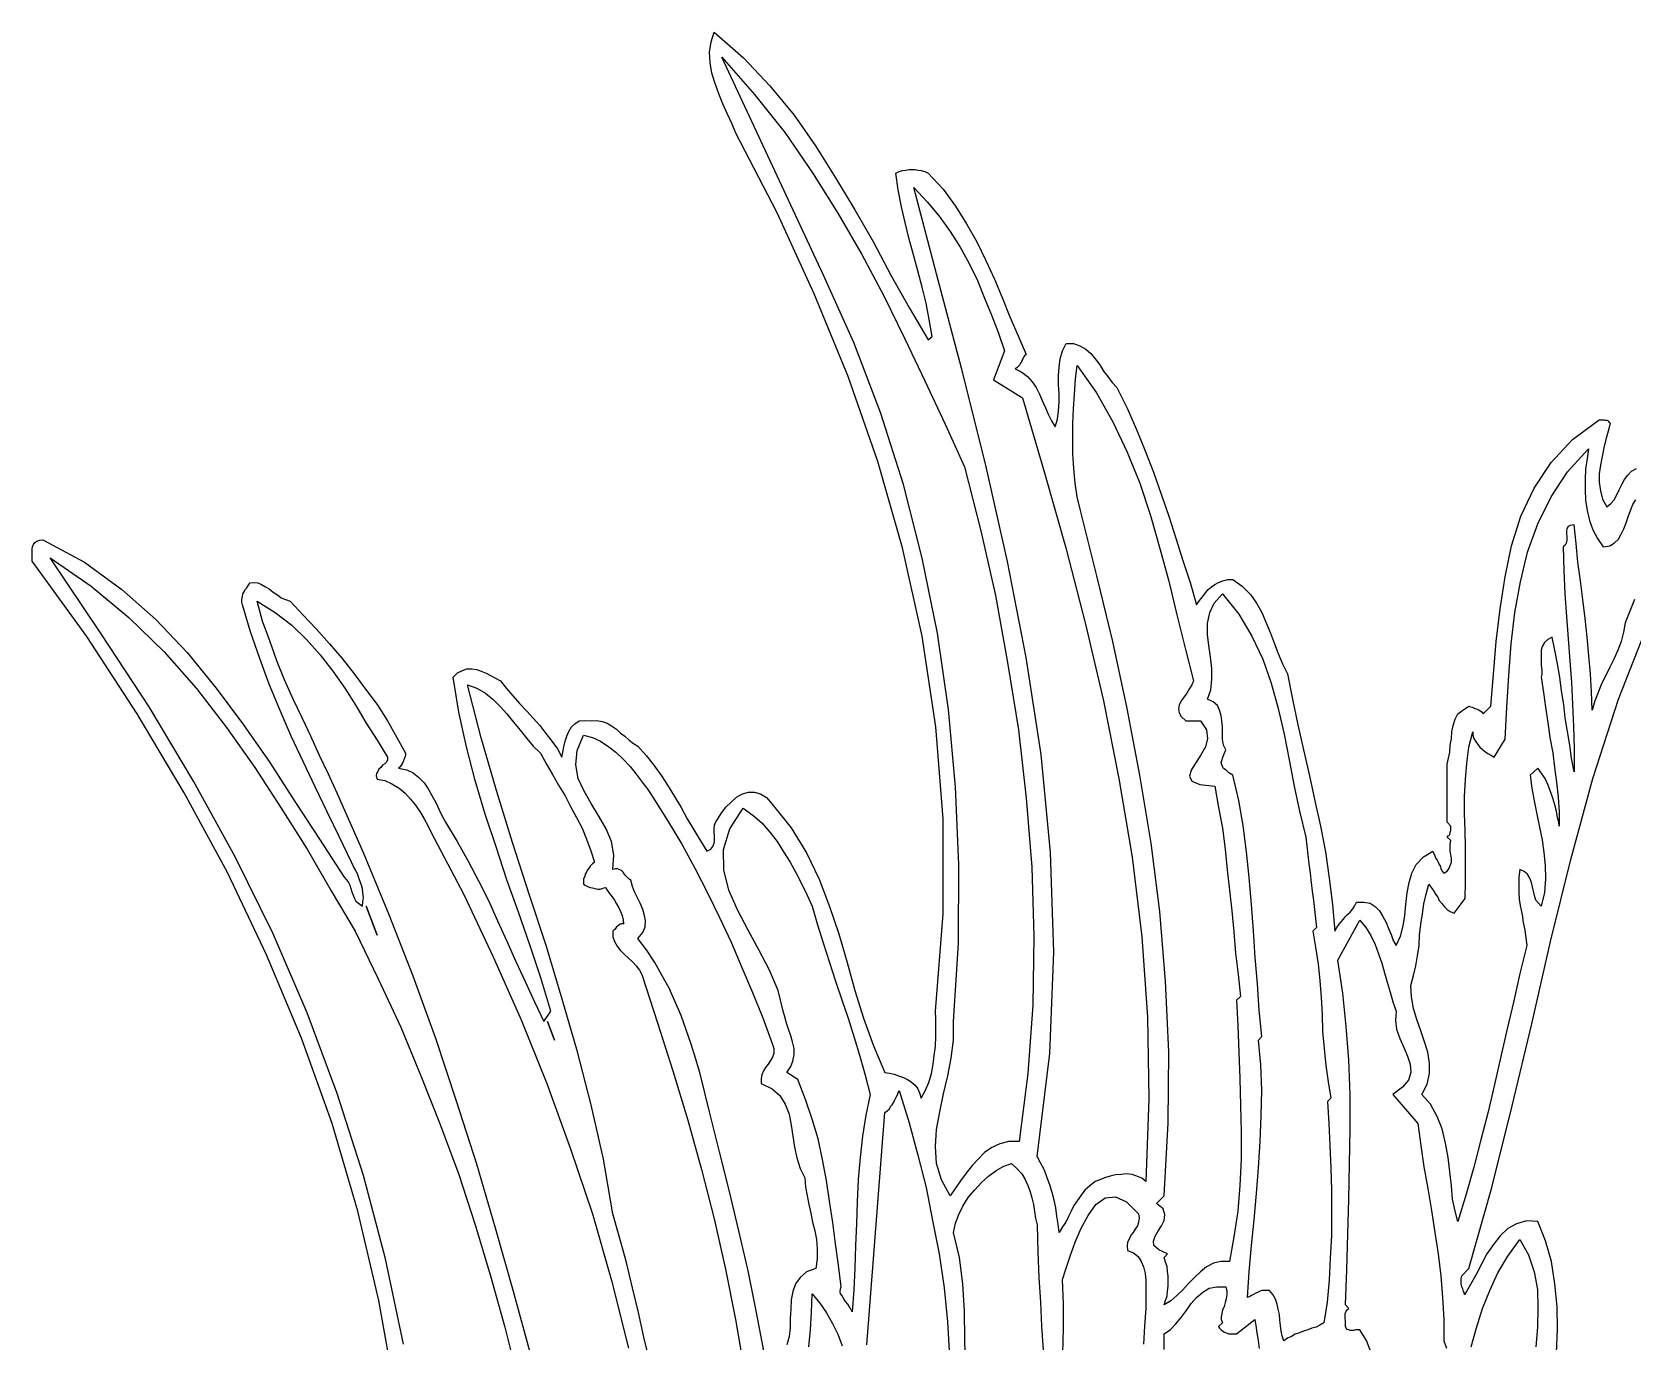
# Model space of a CAD drawing. Extents: x 0.03 to 7.84, y 0.03 to 7.4.
# Drawn here: x 0.37 to 3.292, y 5.011 to 7.403 of the extents above; entities that cross this region are included whole.
import ezdxf

# ---------------------------------------------------------------- set-up
doc = ezdxf.new("R2010")
doc.units = 0
doc.layers.add('1', color=7, linetype='Continuous')

msp = doc.modelspace()

# ---------------------------------------------------------------- linework, layer by layer
for points in [[(1.033, 4.92), (1.003, 5.087), (0.965, 5.25), (0.918, 5.41), (0.862, 5.566), (0.798, 5.718), (0.727, 5.868), (0.648, 6.014), (0.562, 6.158), (0.47, 6.299), (0.37, 6.437), (0.37, 6.442), (0.37, 6.448), (0.37, 6.454), (0.37, 6.459), (0.371, 6.463), (0.373, 6.467), (0.375, 6.471), (0.379, 6.473), (0.384, 6.475), (0.39, 6.476), (0.466, 6.435), (0.534, 6.385), (0.596, 6.33), (0.653, 6.27), (0.706, 6.205), (0.756, 6.138), (0.804, 6.069), (0.85, 5.998), (0.895, 5.929), (0.94, 5.86), (0.944, 5.855), (0.948, 5.85), (0.95, 5.845), (0.952, 5.839), (0.954, 5.833), (0.956, 5.827), (0.958, 5.822), (0.961, 5.816), (0.966, 5.812), (0.973, 5.807), (0.974, 5.815), (0.975, 5.822), (0.974, 5.831), (0.973, 5.839), (0.971, 5.847), (0.968, 5.855), (0.965, 5.864), (0.961, 5.872), (0.957, 5.879), (0.953, 5.887), (0.931, 5.933), (0.909, 5.979), (0.887, 6.025), (0.865, 6.071), (0.843, 6.117), (0.823, 6.164), (0.803, 6.212), (0.786, 6.259), (0.769, 6.308), (0.754, 6.357), (0.753, 6.362), (0.753, 6.367), (0.754, 6.372), (0.755, 6.377), (0.757, 6.381), (0.759, 6.385), (0.762, 6.388), (0.764, 6.391), (0.766, 6.394), (0.768, 6.397), (0.775, 6.398), (0.782, 6.397), (0.789, 6.394), (0.796, 6.39), (0.803, 6.386), (0.81, 6.38), (0.818, 6.375), (0.825, 6.37), (0.833, 6.367), (0.841, 6.364), (0.865, 6.338), (0.889, 6.313), (0.913, 6.286), (0.936, 6.259), (0.958, 6.231), (0.979, 6.203), (1, 6.175), (1.019, 6.145), (1.036, 6.115), (1.052, 6.086), (1.052, 6.083), (1.051, 6.08), (1.05, 6.077), (1.049, 6.074), (1.048, 6.072), (1.047, 6.069), (1.045, 6.066), (1.044, 6.064), (1.042, 6.061), (1.039, 6.059), (1.054, 6.056), (1.066, 6.05), (1.076, 6.042), (1.086, 6.032), (1.093, 6.021), (1.1, 6.009), (1.107, 5.996), (1.113, 5.983), (1.119, 5.971), (1.125, 5.96), (1.146, 5.925), (1.166, 5.889), (1.185, 5.853), (1.203, 5.817), (1.22, 5.78), (1.237, 5.743), (1.253, 5.706), (1.27, 5.669), (1.287, 5.632), (1.304, 5.596), (1.317, 5.615), (1.299, 5.676), (1.279, 5.736), (1.258, 5.796), (1.237, 5.855), (1.217, 5.915), (1.197, 5.975), (1.179, 6.036), (1.163, 6.098), (1.149, 6.161), (1.139, 6.225), (1.147, 6.233), (1.156, 6.237), (1.164, 6.24), (1.173, 6.24), (1.182, 6.239), (1.19, 6.236), (1.199, 6.232), (1.207, 6.228), (1.216, 6.223), (1.225, 6.218), (1.236, 6.204), (1.248, 6.191), (1.26, 6.177), (1.273, 6.163), (1.285, 6.15), (1.297, 6.137), (1.308, 6.122), (1.319, 6.108), (1.329, 6.094), (1.337, 6.079), (1.339, 6.088), (1.341, 6.098), (1.343, 6.108), (1.346, 6.117), (1.35, 6.126), (1.355, 6.134), (1.361, 6.14), (1.369, 6.145), (1.378, 6.146), (1.39, 6.145), (1.401, 6.146), (1.411, 6.144), (1.42, 6.141), (1.428, 6.136), (1.437, 6.13), (1.444, 6.123), (1.452, 6.117), (1.46, 6.11), (1.468, 6.104), (1.476, 6.099), (1.491, 6.082), (1.505, 6.064), (1.519, 6.045), (1.531, 6.026), (1.543, 6.007), (1.555, 5.987), (1.566, 5.966), (1.578, 5.946), (1.59, 5.926), (1.602, 5.907), (1.609, 5.911), (1.613, 5.916), (1.615, 5.922), (1.616, 5.928), (1.616, 5.935), (1.615, 5.942), (1.615, 5.949), (1.616, 5.955), (1.618, 5.961), (1.622, 5.966), (1.629, 5.978), (1.637, 5.988), (1.646, 5.997), (1.656, 6.006), (1.667, 6.012), (1.678, 6.015), (1.689, 6.015), (1.7, 6.012), (1.711, 6.005), (1.721, 5.993), (1.756, 5.95), (1.784, 5.904), (1.807, 5.856), (1.826, 5.806), (1.843, 5.756), (1.858, 5.704), (1.872, 5.653), (1.888, 5.602), (1.906, 5.552), (1.927, 5.503), (1.935, 5.502), (1.944, 5.5), (1.952, 5.497), (1.961, 5.494), (1.968, 5.49), (1.975, 5.486), (1.982, 5.48), (1.987, 5.473), (1.99, 5.466), (1.993, 5.456), (2.001, 5.471), (2.007, 5.485), (2.012, 5.501), (2.015, 5.518), (2.017, 5.534), (2.019, 5.551), (2.02, 5.568), (2.02, 5.584), (2.02, 5.6), (2.019, 5.615), (2.033, 5.793), (2.033, 5.966), (2.02, 6.134), (1.995, 6.3), (1.959, 6.461), (1.914, 6.619), (1.86, 6.774), (1.798, 6.925), (1.73, 7.073), (1.655, 7.218), (1.648, 7.235), (1.639, 7.254), (1.631, 7.272), (1.624, 7.29), (1.617, 7.309), (1.611, 7.328), (1.608, 7.347), (1.607, 7.366), (1.61, 7.385), (1.615, 7.403), (1.669, 7.356), (1.717, 7.305), (1.761, 7.251), (1.8, 7.195), (1.837, 7.137), (1.872, 7.078), (1.906, 7.019), (1.938, 6.959), (1.972, 6.899), (2.006, 6.841)], [(2.006, 6.841), (2.013, 6.847), (2.008, 6.878), (2.002, 6.908), (1.995, 6.937), (1.987, 6.967), (1.979, 6.996), (1.971, 7.025), (1.964, 7.055), (1.957, 7.084), (1.951, 7.115), (1.947, 7.145), (1.953, 7.148), (1.959, 7.15), (1.965, 7.151), (1.971, 7.152), (1.976, 7.152), (1.982, 7.152), (1.987, 7.151), (1.993, 7.15), (2, 7.148), (2.006, 7.145), (2.033, 7.116), (2.056, 7.085), (2.076, 7.053), (2.095, 7.02), (2.111, 6.986), (2.127, 6.952), (2.141, 6.918), (2.155, 6.883), (2.17, 6.848), (2.185, 6.814), (2.182, 6.812), (2.18, 6.809), (2.179, 6.806), (2.177, 6.803), (2.176, 6.8), (2.174, 6.798), (2.173, 6.795), (2.17, 6.792), (2.168, 6.79), (2.165, 6.788), (2.177, 6.782), (2.187, 6.774), (2.196, 6.764), (2.203, 6.754), (2.209, 6.742), (2.214, 6.73), (2.22, 6.717), (2.225, 6.705), (2.231, 6.693), (2.238, 6.682), (2.242, 6.696), (2.244, 6.711), (2.245, 6.727), (2.245, 6.743), (2.244, 6.759), (2.244, 6.776), (2.245, 6.791), (2.247, 6.806), (2.251, 6.821), (2.258, 6.834), (2.271, 6.834), (2.283, 6.83), (2.294, 6.824), (2.303, 6.816), (2.311, 6.806), (2.319, 6.795), (2.326, 6.784), (2.334, 6.774), (2.342, 6.763), (2.35, 6.754), (2.369, 6.716), (2.386, 6.677), (2.402, 6.638), (2.417, 6.599), (2.431, 6.559), (2.445, 6.519), (2.458, 6.479), (2.471, 6.438), (2.484, 6.398), (2.496, 6.357), (2.501, 6.365), (2.507, 6.372), (2.512, 6.379), (2.517, 6.385), (2.523, 6.39), (2.529, 6.394), (2.536, 6.398), (2.544, 6.401), (2.553, 6.403), (2.562, 6.403), (2.579, 6.391), (2.594, 6.376), (2.605, 6.36), (2.615, 6.343), (2.623, 6.324), (2.631, 6.305), (2.638, 6.286), (2.645, 6.268), (2.653, 6.249), (2.662, 6.231), (2.671, 6.185), (2.681, 6.138), (2.691, 6.092), (2.702, 6.045), (2.712, 5.999), (2.722, 5.953), (2.731, 5.906), (2.738, 5.858), (2.744, 5.81), (2.748, 5.761), (2.752, 5.768), (2.756, 5.774), (2.76, 5.778), (2.764, 5.783), (2.768, 5.788), (2.772, 5.792), (2.776, 5.796), (2.781, 5.802), (2.784, 5.807), (2.788, 5.814), (2.801, 5.814), (2.813, 5.812), (2.822, 5.806), (2.83, 5.798), (2.836, 5.788), (2.842, 5.777), (2.846, 5.766), (2.851, 5.755), (2.855, 5.744), (2.86, 5.735), (2.868, 5.752), (2.873, 5.771), (2.876, 5.79), (2.878, 5.81), (2.88, 5.831), (2.884, 5.85), (2.889, 5.867), (2.897, 5.883), (2.91, 5.897), (2.927, 5.907), (2.929, 5.903), (2.931, 5.899), (2.932, 5.895), (2.935, 5.891), (2.937, 5.887), (2.939, 5.883), (2.941, 5.879), (2.942, 5.875), (2.944, 5.871), (2.947, 5.867), (2.953, 5.871), (2.957, 5.876), (2.959, 5.881), (2.961, 5.887), (2.961, 5.894), (2.96, 5.901), (2.959, 5.907), (2.959, 5.914), (2.959, 5.92), (2.96, 5.927), (2.953, 5.933), (2.955, 5.935), (2.957, 5.936), (2.958, 5.938), (2.959, 5.94), (2.959, 5.942), (2.96, 5.945), (2.96, 5.947), (2.96, 5.95), (2.96, 5.953), (2.953, 5.96), (2.953, 5.968), (2.953, 5.978), (2.953, 5.988), (2.953, 5.999), (2.953, 6.009), (2.953, 6.021), (2.953, 6.032), (2.953, 6.044), (2.953, 6.055), (2.953, 6.066), (2.956, 6.077), (2.958, 6.088), (2.959, 6.101), (2.961, 6.113), (2.962, 6.125), (2.964, 6.137), (2.968, 6.148), (2.973, 6.158), (2.982, 6.165), (2.993, 6.172), (2.996, 6.171), (2.999, 6.17), (3.002, 6.169), (3.004, 6.168), (3.007, 6.167), (3.01, 6.166), (3.012, 6.165), (3.015, 6.163), (3.017, 6.161), (3.019, 6.158), (3.033, 6.172), (3.038, 6.23), (3.043, 6.29), (3.05, 6.35), (3.059, 6.408), (3.071, 6.465), (3.088, 6.519), (3.112, 6.57), (3.143, 6.617), (3.182, 6.659), (3.231, 6.695), (3.234, 6.695), (3.237, 6.695), (3.24, 6.695), (3.242, 6.694), (3.245, 6.694), (3.247, 6.693), (3.248, 6.692), (3.25, 6.69), (3.251, 6.688), (3.247, 6.674), (3.243, 6.659), (3.239, 6.644), (3.236, 6.628), (3.233, 6.612), (3.231, 6.596), (3.231, 6.581), (3.233, 6.565), (3.237, 6.55), (3.245, 6.536), (3.252, 6.542), (3.258, 6.549), (3.263, 6.558), (3.267, 6.567), (3.272, 6.577), (3.277, 6.586), (3.283, 6.594), (3.29, 6.601), (3.299, 6.606)]]:
    msp.add_lwpolyline(points)
at = {"layer": '1'}
for points in [[(2.072, 6.609), (2.102, 6.492), (2.129, 6.374), (2.151, 6.252), (2.171, 6.129), (2.185, 6.004), (2.195, 5.878), (2.199, 5.752), (2.197, 5.626), (2.188, 5.501), (2.172, 5.377), (2.153, 5.377), (2.137, 5.373), (2.122, 5.366), (2.109, 5.357), (2.097, 5.345), (2.086, 5.333), (2.075, 5.319), (2.065, 5.305), (2.055, 5.291), (2.046, 5.278), (2.03, 5.307), (2.021, 5.337), (2.019, 5.368), (2.021, 5.399), (2.027, 5.431), (2.034, 5.464), (2.042, 5.497), (2.048, 5.529), (2.052, 5.562), (2.052, 5.596), (2.061, 5.739), (2.062, 5.883), (2.056, 6.025), (2.043, 6.166), (2.023, 6.305), (1.995, 6.442), (1.961, 6.577), (1.919, 6.708), (1.87, 6.836), (1.814, 6.96), (1.629, 7.357), (1.689, 7.289), (1.745, 7.219), (1.795, 7.146), (1.841, 7.072), (1.885, 6.997), (1.925, 6.921), (1.963, 6.843), (2, 6.766), (2.037, 6.687), (2.072, 6.609)], [(2.145, 6.821), (2.125, 6.768), (2.178, 6.735), (2.218, 6.598), (2.257, 6.461), (2.293, 6.322), (2.326, 6.182), (2.354, 6.04), (2.378, 5.896), (2.396, 5.751), (2.406, 5.604), (2.409, 5.455), (2.403, 5.304), (2.396, 5.31), (2.387, 5.314), (2.378, 5.317), (2.368, 5.318), (2.358, 5.317), (2.348, 5.316), (2.338, 5.314), (2.328, 5.311), (2.319, 5.307), (2.311, 5.304), (2.301, 5.296), (2.292, 5.288), (2.285, 5.279), (2.278, 5.269), (2.272, 5.26), (2.267, 5.25), (2.262, 5.24), (2.257, 5.23), (2.251, 5.221), (2.245, 5.211), (2.243, 5.226), (2.241, 5.241), (2.239, 5.256), (2.236, 5.27), (2.232, 5.284), (2.228, 5.298), (2.223, 5.311), (2.218, 5.325), (2.211, 5.338), (2.205, 5.35), (2.228, 5.538), (2.235, 5.723), (2.229, 5.905), (2.212, 6.084), (2.185, 6.261), (2.151, 6.436), (2.112, 6.609), (2.069, 6.78), (2.024, 6.95), (1.98, 7.119), (2.004, 7.093), (2.026, 7.067), (2.046, 7.039), (2.064, 7.01), (2.081, 6.98), (2.096, 6.949), (2.109, 6.917), (2.122, 6.885), (2.134, 6.853), (2.145, 6.821)], [(2.49, 6.218), (2.487, 6.211), (2.483, 6.204), (2.478, 6.196), (2.473, 6.189), (2.468, 6.182), (2.464, 6.174), (2.463, 6.167), (2.464, 6.16), (2.468, 6.153), (2.476, 6.145), (2.503, 6.145), (2.514, 6.129), (2.516, 6.113), (2.512, 6.098), (2.503, 6.082), (2.494, 6.068), (2.486, 6.055), (2.483, 6.044), (2.487, 6.035), (2.502, 6.029), (2.529, 6.026), (2.536, 5.987), (2.543, 5.949), (2.548, 5.911), (2.552, 5.873), (2.556, 5.836), (2.56, 5.798), (2.564, 5.76), (2.567, 5.721), (2.572, 5.682), (2.576, 5.642), (2.569, 5.635), (2.571, 5.588), (2.573, 5.54), (2.575, 5.492), (2.576, 5.443), (2.577, 5.394), (2.577, 5.345), (2.575, 5.297), (2.571, 5.25), (2.564, 5.203), (2.556, 5.158), (2.54, 5.158), (2.527, 5.155), (2.514, 5.148), (2.503, 5.139), (2.492, 5.129), (2.481, 5.118), (2.471, 5.106), (2.46, 5.096), (2.449, 5.086), (2.437, 5.079), (2.439, 5.087), (2.442, 5.095), (2.443, 5.104), (2.444, 5.113), (2.444, 5.122), (2.444, 5.131), (2.443, 5.14), (2.442, 5.149), (2.439, 5.157), (2.437, 5.165), (2.443, 5.172), (2.427, 5.179), (2.418, 5.187), (2.417, 5.195), (2.42, 5.204), (2.425, 5.213), (2.432, 5.223), (2.437, 5.233), (2.438, 5.244), (2.435, 5.254), (2.423, 5.264), (2.437, 5.278), (2.444, 5.411), (2.445, 5.541), (2.439, 5.67), (2.429, 5.797), (2.413, 5.922), (2.392, 6.046), (2.369, 6.168), (2.343, 6.29), (2.314, 6.41), (2.284, 6.529), (2.278, 6.554), (2.274, 6.579), (2.272, 6.606), (2.27, 6.633), (2.27, 6.66), (2.27, 6.688), (2.271, 6.715), (2.273, 6.742), (2.275, 6.769), (2.278, 6.794), (2.313, 6.744), (2.343, 6.691), (2.369, 6.636), (2.392, 6.579), (2.412, 6.52), (2.429, 6.46), (2.445, 6.4), (2.46, 6.339), (2.475, 6.278), (2.49, 6.218)], [(3.295, 6.367), (3.278, 6.324), (3.275, 6.307), (3.271, 6.29), (3.265, 6.274), (3.258, 6.259), (3.25, 6.243), (3.243, 6.228), (3.235, 6.213), (3.229, 6.197), (3.223, 6.182), (3.218, 6.165), (3.217, 6.198), (3.215, 6.231), (3.212, 6.264), (3.209, 6.298), (3.205, 6.332), (3.201, 6.367), (3.197, 6.401), (3.192, 6.435), (3.189, 6.469), (3.185, 6.503), (3.178, 6.502), (3.174, 6.5), (3.172, 6.496), (3.171, 6.492), (3.171, 6.487), (3.172, 6.481), (3.172, 6.476), (3.171, 6.471), (3.169, 6.466), (3.165, 6.463), (3.166, 6.42), (3.168, 6.377), (3.171, 6.336), (3.174, 6.295), (3.177, 6.255), (3.18, 6.215), (3.182, 6.175), (3.184, 6.135), (3.185, 6.094), (3.185, 6.052), (3.18, 6.077), (3.177, 6.101), (3.173, 6.126), (3.169, 6.151), (3.166, 6.175), (3.162, 6.2), (3.159, 6.225), (3.155, 6.249), (3.15, 6.274), (3.145, 6.298), (3.137, 6.294), (3.131, 6.288), (3.127, 6.281), (3.125, 6.274), (3.125, 6.264), (3.125, 6.255), (3.125, 6.247), (3.126, 6.238), (3.126, 6.23), (3.125, 6.225), (3.129, 6.197), (3.133, 6.17), (3.137, 6.142), (3.141, 6.115), (3.146, 6.087), (3.149, 6.06), (3.153, 6.033), (3.156, 6.006), (3.158, 5.979), (3.158, 5.953), (3.157, 5.96), (3.155, 5.969), (3.153, 5.98), (3.15, 5.992), (3.146, 6.004), (3.142, 6.016), (3.137, 6.029), (3.132, 6.04), (3.125, 6.05), (3.119, 6.059), (3.105, 6.046), (3.108, 6.022), (3.112, 5.999), (3.117, 5.975), (3.122, 5.951), (3.127, 5.928), (3.13, 5.905), (3.132, 5.881), (3.133, 5.857), (3.131, 5.832), (3.125, 5.807), (3.12, 5.812), (3.115, 5.818), (3.113, 5.826), (3.111, 5.834), (3.109, 5.842), (3.107, 5.85), (3.104, 5.858), (3.1, 5.865), (3.094, 5.87), (3.086, 5.874), (3.084, 5.86), (3.084, 5.847), (3.084, 5.833), (3.085, 5.819), (3.087, 5.805), (3.09, 5.791), (3.092, 5.777), (3.095, 5.763), (3.097, 5.749), (3.099, 5.735), (3.086, 5.684), (3.075, 5.634), (3.063, 5.583), (3.051, 5.532), (3.04, 5.481), (3.028, 5.431), (3.015, 5.38), (3.002, 5.33), (2.988, 5.281), (2.973, 5.231), (2.968, 5.25), (2.963, 5.272), (2.961, 5.296), (2.958, 5.322), (2.955, 5.348), (2.95, 5.374), (2.944, 5.4), (2.935, 5.423), (2.923, 5.445), (2.907, 5.463), (2.917, 5.482), (2.921, 5.501), (2.921, 5.52), (2.918, 5.54), (2.912, 5.559), (2.905, 5.579), (2.898, 5.6), (2.892, 5.62), (2.888, 5.641), (2.887, 5.662), (2.892, 5.68), (2.896, 5.698), (2.899, 5.716), (2.902, 5.735), (2.903, 5.754), (2.905, 5.774), (2.908, 5.793), (2.911, 5.811), (2.915, 5.829), (2.92, 5.847), (2.924, 5.841), (2.928, 5.836), (2.932, 5.829), (2.936, 5.823), (2.939, 5.817), (2.944, 5.811), (2.948, 5.806), (2.953, 5.801), (2.959, 5.797), (2.966, 5.794), (2.986, 5.821), (2.987, 5.851), (2.987, 5.882), (2.987, 5.914), (2.986, 5.945), (2.985, 5.976), (2.985, 6.007), (2.987, 6.038), (2.989, 6.068), (2.993, 6.097), (3, 6.125), (3, 6.119), (3.002, 6.113), (3.005, 6.108), (3.009, 6.102), (3.013, 6.097), (3.018, 6.093), (3.024, 6.088), (3.029, 6.085), (3.034, 6.082), (3.039, 6.079), (3.059, 6.112), (3.062, 6.17), (3.066, 6.228), (3.07, 6.286), (3.077, 6.343), (3.087, 6.399), (3.1, 6.453), (3.119, 6.505), (3.143, 6.554), (3.173, 6.6), (3.211, 6.642), (3.209, 6.624), (3.206, 6.605), (3.205, 6.586), (3.205, 6.567), (3.206, 6.548), (3.209, 6.529), (3.213, 6.511), (3.219, 6.494), (3.228, 6.478), (3.238, 6.463), (3.25, 6.465), (3.259, 6.47), (3.266, 6.477), (3.271, 6.486), (3.276, 6.496), (3.28, 6.507), (3.284, 6.518), (3.288, 6.529), (3.292, 6.54), (3.298, 6.549)], [(1.048, 5.007), (1.015, 5.163), (0.975, 5.315), (0.927, 5.465), (0.872, 5.612), (0.81, 5.756), (0.741, 5.897), (0.665, 6.035), (0.584, 6.171), (0.496, 6.304), (0.403, 6.443), (0.478, 6.391), (0.547, 6.334), (0.611, 6.271), (0.67, 6.204), (0.725, 6.133), (0.777, 6.06), (0.825, 5.986), (0.872, 5.911), (0.916, 5.835), (0.96, 5.761)], [(2.695, 5.933), (2.697, 5.917), (2.699, 5.9), (2.701, 5.884), (2.703, 5.867), (2.705, 5.85), (2.707, 5.834), (2.709, 5.817), (2.711, 5.801), (2.713, 5.784), (2.715, 5.768), (2.708, 5.761), (2.713, 5.732), (2.718, 5.701), (2.721, 5.671), (2.723, 5.64), (2.725, 5.609), (2.726, 5.578), (2.729, 5.547), (2.732, 5.516), (2.736, 5.486), (2.741, 5.456), (2.735, 5.45), (2.737, 5.41), (2.739, 5.37), (2.741, 5.329), (2.742, 5.288), (2.742, 5.246), (2.742, 5.205), (2.74, 5.164), (2.738, 5.124), (2.734, 5.084), (2.728, 5.046), (2.721, 5.042), (2.714, 5.038), (2.706, 5.036), (2.699, 5.033), (2.691, 5.031), (2.684, 5.028), (2.676, 5.025), (2.669, 5.021), (2.662, 5.018), (2.655, 5.013), (2.652, 5.022), (2.65, 5.031), (2.649, 5.041), (2.648, 5.051), (2.647, 5.061), (2.645, 5.071), (2.643, 5.08), (2.64, 5.089), (2.635, 5.098), (2.629, 5.105), (2.624, 5.105), (2.62, 5.105), (2.615, 5.105), (2.611, 5.103), (2.608, 5.102), (2.604, 5.1), (2.6, 5.098), (2.596, 5.096), (2.593, 5.094), (2.589, 5.092), (2.592, 5.139), (2.596, 5.187), (2.601, 5.234), (2.605, 5.282), (2.609, 5.329), (2.612, 5.377), (2.614, 5.424), (2.615, 5.471), (2.613, 5.517), (2.609, 5.562), (2.615, 5.569), (2.61, 5.617), (2.607, 5.665), (2.603, 5.713), (2.6, 5.762), (2.596, 5.81), (2.592, 5.859), (2.587, 5.906), (2.581, 5.954), (2.573, 6), (2.562, 6.046), (2.555, 6.05), (2.55, 6.055), (2.545, 6.058), (2.543, 6.062), (2.542, 6.065), (2.541, 6.069), (2.542, 6.073), (2.544, 6.079), (2.546, 6.085), (2.549, 6.092), (2.545, 6.101), (2.543, 6.112), (2.543, 6.122), (2.543, 6.134), (2.542, 6.145), (2.541, 6.155), (2.538, 6.165), (2.534, 6.173), (2.526, 6.18), (2.516, 6.185), (2.522, 6.202), (2.524, 6.221), (2.524, 6.241), (2.521, 6.262), (2.518, 6.283), (2.516, 6.303), (2.516, 6.323), (2.52, 6.343), (2.528, 6.36), (2.543, 6.377), (2.573, 6.34), (2.597, 6.3), (2.617, 6.258), (2.632, 6.214), (2.645, 6.168), (2.656, 6.121), (2.665, 6.074), (2.674, 6.026), (2.684, 5.98), (2.695, 5.933)], [(1.281, 4.985), (1.249, 5.103), (1.216, 5.219), (1.182, 5.336), (1.145, 5.451), (1.107, 5.565), (1.066, 5.679), (1.022, 5.791), (0.976, 5.903), (0.927, 6.013), (0.911, 6.048), (0.895, 6.082), (0.879, 6.117), (0.863, 6.151), (0.847, 6.185), (0.831, 6.22), (0.817, 6.255), (0.804, 6.291), (0.791, 6.327), (0.781, 6.364), (0.814, 6.343), (0.844, 6.32), (0.871, 6.294), (0.896, 6.266), (0.919, 6.236), (0.941, 6.205), (0.961, 6.173), (0.98, 6.141), (1, 6.11), (1.019, 6.079)], [(3.153, 4.991), (3.155, 5.034), (3.154, 5.076), (3.15, 5.117), (3.144, 5.158), (3.133, 5.196), (3.119, 5.231), (3.098, 5.232), (3.08, 5.227), (3.064, 5.218), (3.05, 5.205), (3.038, 5.189), (3.026, 5.172), (3.016, 5.153), (3.006, 5.134), (2.996, 5.116), (2.986, 5.099), (2.986, 5.098), (2.985, 5.098), (2.985, 5.1), (2.983, 5.103), (2.982, 5.108), (2.98, 5.112), (2.979, 5.117), (2.979, 5.122), (2.979, 5.127), (2.98, 5.132), (2.993, 5.145), (3.035, 5.293), (3.072, 5.442), (3.108, 5.592), (3.142, 5.742), (3.179, 5.892), (3.219, 6.04), (3.266, 6.185), (3.322, 6.327)], [(1.498, 4.975), (1.487, 5.02), (1.477, 5.065), (1.466, 5.11), (1.455, 5.156), (1.443, 5.2), (1.43, 5.245), (1.413, 5.345), (1.391, 5.444), (1.366, 5.541), (1.338, 5.637), (1.309, 5.733), (1.278, 5.827), (1.247, 5.923), (1.218, 6.018), (1.19, 6.114), (1.165, 6.211), (1.182, 6.205), (1.198, 6.196), (1.212, 6.184), (1.225, 6.171), (1.237, 6.158), (1.249, 6.143), (1.261, 6.128), (1.273, 6.113), (1.285, 6.099), (1.298, 6.086)], [(1.706, 4.995), (1.692, 5.068), (1.677, 5.141), (1.66, 5.214), (1.643, 5.286), (1.625, 5.358), (1.607, 5.431), (1.589, 5.503), (1.581, 5.529), (1.573, 5.555), (1.564, 5.581), (1.555, 5.607), (1.544, 5.632), (1.533, 5.657), (1.52, 5.681), (1.507, 5.704), (1.492, 5.727), (1.476, 5.748), (1.485, 5.759), (1.489, 5.769), (1.49, 5.78), (1.488, 5.79), (1.485, 5.801), (1.48, 5.812), (1.475, 5.822), (1.47, 5.833), (1.466, 5.843), (1.463, 5.854), (1.46, 5.856), (1.457, 5.859), (1.454, 5.862), (1.451, 5.866), (1.449, 5.869), (1.446, 5.872), (1.442, 5.874), (1.439, 5.875), (1.435, 5.875), (1.43, 5.874), (1.432, 5.9), (1.428, 5.925), (1.418, 5.948), (1.405, 5.971), (1.391, 5.994), (1.378, 6.017), (1.367, 6.04), (1.363, 6.065), (1.365, 6.091), (1.377, 6.119), (1.393, 6.115), (1.408, 6.108), (1.423, 6.098), (1.436, 6.088), (1.449, 6.075), (1.462, 6.062), (1.473, 6.048), (1.484, 6.033), (1.494, 6.02), (1.503, 6.006)], [(1.019, 6.079), (1.019, 6.074), (1.017, 6.07), (1.014, 6.067), (1.01, 6.064), (1.007, 6.06), (1.003, 6.057), (1.001, 6.053), (0.999, 6.049), (0.998, 6.045), (1, 6.039), (1.014, 6.036), (1.027, 6.03), (1.04, 6.022), (1.051, 6.013), (1.061, 6.002), (1.07, 5.991), (1.079, 5.978), (1.086, 5.966), (1.093, 5.953), (1.099, 5.94), (1.158, 5.828), (1.212, 5.714), (1.263, 5.599), (1.31, 5.483), (1.353, 5.364), (1.393, 5.245), (1.428, 5.123), (1.459, 5)], [(1.298, 6.086), (1.309, 6.066), (1.32, 6.047), (1.331, 6.028), (1.343, 6.008), (1.353, 5.989), (1.364, 5.969), (1.374, 5.949), (1.382, 5.929), (1.39, 5.908), (1.397, 5.887), (1.393, 5.884), (1.389, 5.88), (1.387, 5.877), (1.384, 5.873), (1.382, 5.869), (1.38, 5.865), (1.379, 5.861), (1.377, 5.857), (1.377, 5.852), (1.377, 5.847), (1.38, 5.845), (1.384, 5.843), (1.389, 5.841), (1.393, 5.84), (1.398, 5.839), (1.403, 5.838), (1.407, 5.838), (1.411, 5.839), (1.414, 5.84), (1.417, 5.841), (1.42, 5.836), (1.424, 5.83), (1.429, 5.824), (1.433, 5.818), (1.437, 5.811), (1.441, 5.804), (1.444, 5.797), (1.447, 5.79), (1.449, 5.782), (1.45, 5.774), (1.447, 5.775), (1.445, 5.774), (1.443, 5.774), (1.441, 5.772), (1.439, 5.77), (1.437, 5.769), (1.435, 5.766), (1.434, 5.764), (1.432, 5.763), (1.43, 5.761), (1.43, 5.751), (1.433, 5.742), (1.438, 5.734), (1.444, 5.726), (1.451, 5.719), (1.459, 5.712), (1.466, 5.705), (1.473, 5.698), (1.479, 5.69), (1.483, 5.682), (1.512, 5.594), (1.54, 5.506), (1.567, 5.416), (1.592, 5.326), (1.615, 5.236), (1.636, 5.144), (1.654, 5.052), (1.67, 4.96)], [(1.503, 6.006), (1.53, 5.963), (1.556, 5.92), (1.58, 5.876), (1.603, 5.831), (1.625, 5.786), (1.646, 5.741), (1.666, 5.695), (1.685, 5.649), (1.704, 5.603), (1.721, 5.556), (1.724, 5.547), (1.724, 5.538), (1.722, 5.531), (1.718, 5.525), (1.714, 5.518), (1.709, 5.512), (1.705, 5.506), (1.702, 5.499), (1.701, 5.492), (1.701, 5.483), (1.721, 5.473), (1.735, 5.461), (1.745, 5.445), (1.752, 5.427), (1.756, 5.407), (1.759, 5.387), (1.762, 5.367), (1.766, 5.347), (1.772, 5.328), (1.781, 5.311), (1.782, 5.294), (1.785, 5.278), (1.788, 5.262), (1.792, 5.246), (1.795, 5.23), (1.799, 5.214), (1.802, 5.198), (1.803, 5.181), (1.803, 5.163), (1.801, 5.145), (1.784, 5.139), (1.772, 5.129), (1.764, 5.117), (1.759, 5.103), (1.756, 5.088), (1.755, 5.071), (1.754, 5.054), (1.754, 5.037), (1.752, 5.021), (1.748, 5.006)], [(1.794, 5.807), (1.804, 5.773), (1.815, 5.738), (1.826, 5.704), (1.837, 5.67), (1.848, 5.636), (1.86, 5.602), (1.871, 5.567), (1.881, 5.533), (1.891, 5.498), (1.9, 5.463), (1.892, 5.425), (1.886, 5.387), (1.882, 5.348), (1.878, 5.308), (1.876, 5.267), (1.875, 5.227), (1.873, 5.187), (1.872, 5.146), (1.87, 5.106), (1.867, 5.066), (1.865, 5.071), (1.862, 5.075), (1.859, 5.08), (1.855, 5.085), (1.852, 5.09), (1.849, 5.095), (1.846, 5.099), (1.845, 5.103), (1.846, 5.108), (1.847, 5.112), (1.842, 5.151), (1.837, 5.19), (1.832, 5.229), (1.826, 5.268), (1.82, 5.306), (1.813, 5.344), (1.805, 5.382), (1.794, 5.418), (1.782, 5.454), (1.768, 5.49), (1.748, 5.503), (1.755, 5.514), (1.759, 5.524), (1.761, 5.536), (1.761, 5.547), (1.758, 5.559), (1.755, 5.57), (1.751, 5.582), (1.747, 5.593), (1.744, 5.605), (1.741, 5.615), (1.732, 5.653), (1.716, 5.69), (1.697, 5.727), (1.677, 5.763), (1.658, 5.8), (1.642, 5.836), (1.633, 5.873), (1.632, 5.91), (1.644, 5.948), (1.668, 5.986), (1.686, 5.973), (1.702, 5.959), (1.717, 5.942), (1.73, 5.925), (1.742, 5.906), (1.754, 5.887), (1.765, 5.867), (1.775, 5.847), (1.785, 5.827), (1.794, 5.807)], [(0.98, 5.807), (1, 5.754), (0.98, 5.807)], [(0.96, 5.761), (1.002, 5.674), (1.043, 5.586), (1.08, 5.497), (1.115, 5.408), (1.149, 5.317), (1.179, 5.225), (1.207, 5.132), (1.233, 5.038), (1.257, 4.943)], [(2.814, 4.993), (2.806, 5.014), (2.794, 5.033), (2.791, 5.033), (2.788, 5.033), (2.786, 5.033), (2.783, 5.032), (2.779, 5.032), (2.776, 5.032), (2.774, 5.033), (2.771, 5.034), (2.769, 5.036), (2.768, 5.039), (2.768, 5.043), (2.768, 5.046), (2.768, 5.05), (2.767, 5.054), (2.767, 5.057), (2.767, 5.061), (2.768, 5.064), (2.769, 5.067), (2.771, 5.07), (2.774, 5.072), (2.768, 5.079), (2.77, 5.143), (2.772, 5.208), (2.774, 5.272), (2.775, 5.336), (2.776, 5.4), (2.776, 5.463), (2.774, 5.526), (2.769, 5.587), (2.763, 5.648), (2.754, 5.708), (2.794, 5.781), (2.805, 5.768), (2.814, 5.753), (2.822, 5.737), (2.828, 5.72), (2.834, 5.703), (2.839, 5.685), (2.844, 5.668), (2.849, 5.65), (2.854, 5.632), (2.86, 5.615)], [(2.86, 5.615), (2.859, 5.598), (2.861, 5.582), (2.867, 5.565), (2.874, 5.549), (2.881, 5.533), (2.886, 5.518), (2.887, 5.503), (2.883, 5.489), (2.872, 5.476), (2.854, 5.463), (2.9, 5.41), (2.905, 5.37), (2.911, 5.331), (2.918, 5.291), (2.925, 5.251), (2.931, 5.211), (2.937, 5.172), (2.942, 5.132), (2.945, 5.092), (2.947, 5.052), (2.947, 5.013), (2.952, 5)], [(1.311, 5.596), (1.324, 5.562), (1.311, 5.596)], [(1.894, 5.006), (1.927, 5.43), (1.931, 5.433), (1.935, 5.437), (1.937, 5.441), (1.94, 5.444), (1.943, 5.449), (1.945, 5.453), (1.947, 5.457), (1.949, 5.461), (1.951, 5.466), (1.953, 5.47), (1.971, 5.411), (1.987, 5.352), (2.002, 5.293), (2.014, 5.233), (2.026, 5.172), (2.035, 5.11), (2.041, 5.048), (2.045, 4.984)], [(2.074, 4.965), (2.073, 5.016), (2.072, 5.067), (2.069, 5.117), (2.063, 5.165), (2.052, 5.211), (2.056, 5.228), (2.062, 5.244), (2.069, 5.259), (2.079, 5.275), (2.091, 5.289), (2.103, 5.302), (2.116, 5.314), (2.13, 5.324), (2.144, 5.332), (2.158, 5.337), (2.168, 5.328), (2.177, 5.318), (2.183, 5.308), (2.188, 5.297), (2.192, 5.285), (2.195, 5.274), (2.198, 5.262), (2.2, 5.249), (2.202, 5.237), (2.205, 5.225)], [(2.252, 4.99), (2.253, 5.036), (2.253, 5.081), (2.251, 5.125), (2.257, 5.144), (2.265, 5.168), (2.274, 5.193), (2.285, 5.219), (2.298, 5.242), (2.312, 5.262), (2.329, 5.274), (2.348, 5.276), (2.368, 5.267), (2.39, 5.245)], [(2.39, 5.245), (2.391, 5.237), (2.39, 5.23), (2.388, 5.223), (2.384, 5.217), (2.38, 5.211), (2.376, 5.206), (2.373, 5.199), (2.37, 5.193), (2.369, 5.186), (2.37, 5.178), (2.381, 5.174), (2.389, 5.167), (2.395, 5.158), (2.399, 5.148), (2.402, 5.136), (2.403, 5.123), (2.403, 5.11), (2.403, 5.098), (2.403, 5.085), (2.403, 5.072), (2.401, 5.04), (2.399, 5.007)], [(2.205, 5.225), (2.206, 5.175), (2.208, 5.129), (2.211, 5.084), (2.213, 5.04), (2.216, 4.996)], [(2.997, 5.002), (3.007, 5.037), (3.018, 5.072), (3.031, 5.105), (3.046, 5.137), (3.064, 5.168), (3.086, 5.198), (3.102, 5.17), (3.112, 5.139), (3.118, 5.107), (3.119, 5.073), (3.118, 5.038), (3.115, 5.002)], [(1.788, 5.002), (1.791, 5.033), (1.793, 5.065), (1.794, 5.099), (1.808, 5.082), (1.82, 5.064), (1.831, 5.045), (1.841, 5.025), (1.849, 5.004)], [(2.437, 4.997), (2.437, 5.026), (2.448, 5.034), (2.458, 5.044), (2.468, 5.056), (2.477, 5.068), (2.486, 5.081), (2.496, 5.092), (2.507, 5.102), (2.519, 5.109), (2.533, 5.112), (2.549, 5.112)], [(2.549, 5.112), (2.551, 5.104), (2.551, 5.097), (2.55, 5.09), (2.548, 5.083), (2.546, 5.076), (2.543, 5.069), (2.542, 5.063), (2.541, 5.057), (2.541, 5.052), (2.543, 5.046), (2.536, 5.039), (2.538, 5.036), (2.541, 5.033), (2.544, 5.031), (2.547, 5.029), (2.55, 5.028), (2.554, 5.026), (2.557, 5.026), (2.561, 5.026), (2.565, 5.026), (2.569, 5.026), (2.602, 5.052), (2.604, 5.041), (2.606, 5.028), (2.608, 5.014), (2.61, 4.999)]]:
    msp.add_lwpolyline(points, dxfattribs=at)

doc.saveas('drawing.dxf')
